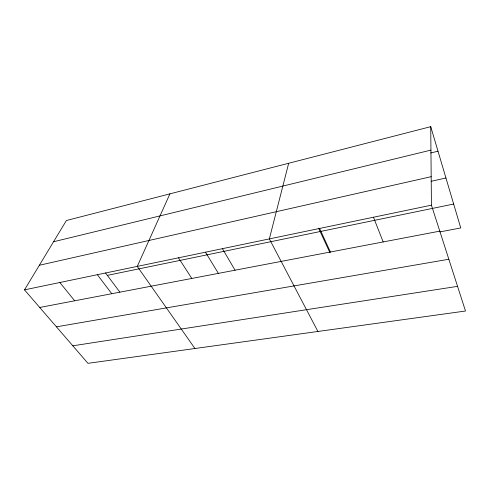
<?xml version="1.0" encoding="UTF-8"?>
<svg xmlns="http://www.w3.org/2000/svg" width="490" height="490" viewBox="0 0 490 490"><rect width="100%" height="100%" fill="white"/><g stroke="black" fill="none" stroke-linecap="round" stroke-linejoin="round"><path stroke-width="0.73" d="M288.677 163.256L269.353 238.9L317.924 331.473M169.932 193.844L137.261 266.395L194.94 348.513M430.735 126.665L431.433 205.169L465.5 311.021L87.961 363.335L24.5 289.86L66.383 220.525L430.735 126.665L460.747 227.942L439.94 231.905M53.563 241.748L430.943 150.112M430.643 152.984L438.005 151.208M39.359 265.262L431.182 176.682M431.114 181.306L445.943 177.999M24.5 289.86L431.433 205.169M107.341 275.368L453.666 204.042M39.708 307.469L439.793 231.139M56.43 326.83L448.84 259.253M72.814 345.805L457.562 286.35M59.841 282.503L74.694 300.793M97.357 274.694L111.781 293.718M105.54 272.954L119.854 292.126M178.489 257.814L191.811 278.449M205.506 252.24L218.369 273.353M222.429 248.669L235.053 270.198M318.598 228.144L329.978 252.828M319.578 228.45L330.419 252.007M373.466 217.229L383.168 241.944"/></g></svg>
